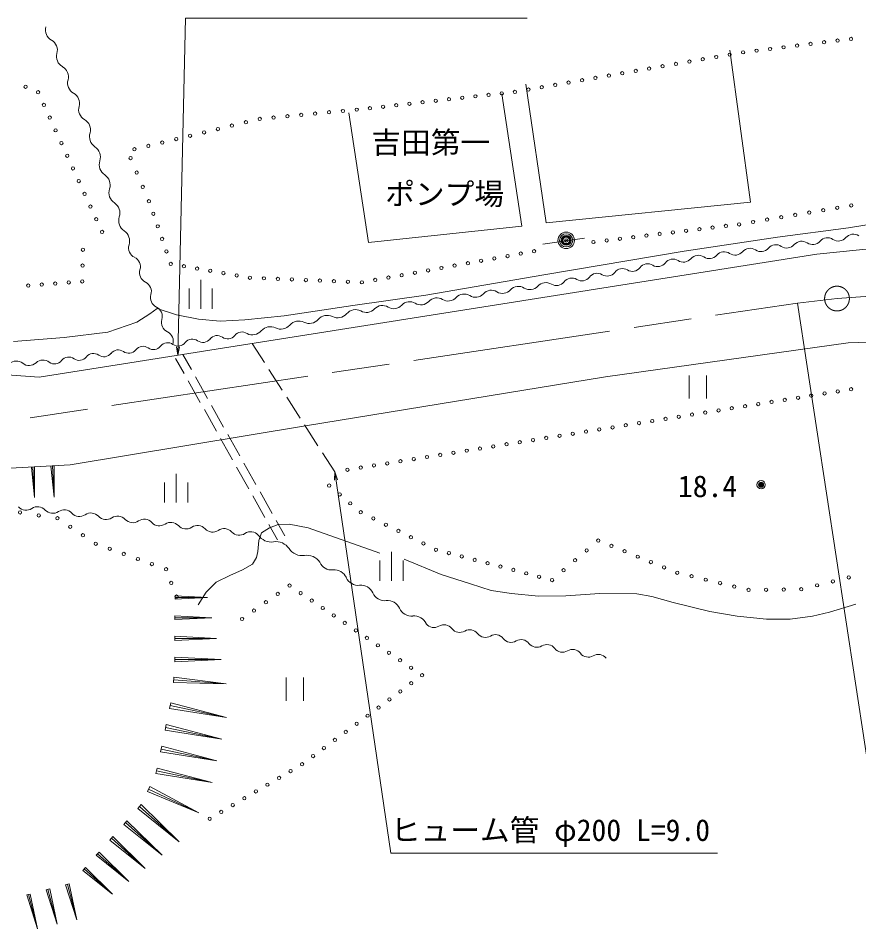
# Model space of a CAD drawing. Units: millimetres, scale not verified. Extents: x 40000 to 680000, y 20000 to 380000.
# Drawn here: x 220010 to 270950, y 267283 to 322494 of the extents above; entities that cross this region are included whole.
import ezdxf
from ezdxf.enums import TextEntityAlignment as Align

# ---------------------------------------------------------------- set-up
doc = ezdxf.new("R2010")
doc.units = ezdxf.units.MM
doc.header["$LTSCALE"] = 1000
doc.header["$PDMODE"] = 32
doc.header["$PDSIZE"] = 500
doc.linetypes.add('CHAIN', pattern=[18.5, 12, -1.5, 3.5, -1.5])
for name, color, linetype, lineweight in [('M-BMK', 2, 'CHAIN', 13), ('M-STR-HTXT', 7, 'Continuous', 13), ('M-WORK', 1, 'Continuous', 13)]:
    doc.layers.add(name, color=color, linetype=linetype, lineweight=lineweight)
doc.styles.add('ＭＳ ゴシック', font='')
doc.styles.get('ＭＳ ゴシック').set_extended_font_data('MS Gothic')

# ---------------------------------------------------------------- blocks, each defined once
blk = doc.blocks.new('open_arrow')
at = {"color": 0, "linetype": 'Continuous', "lineweight": -2}
blk.add_lwpolyline([(7.5, 1.25), (0, 0), (7.5, -1.25)], dxfattribs=at)

msp = doc.modelspace()

# ---------------------------------------------------------------- linework, layer by layer
at = {"layer": 'M-BMK'}
for p, q in [((267246, 305223), (269631, 305495)), ((269631, 305495), (273437, 305768)), ((170794, 290803), (267246, 305223))]:
    msp.add_line(p, q, dxfattribs=at)
msp.add_circle((269631, 305495), 750, dxfattribs=at)
at = {"layer": 'M-STR-HTXT'}
msp.add_line((267246, 305223), (271929, 274495), dxfattribs=at)
for points in [[(229681, 302064), (230149, 322494), (250849, 322494)], [(239194, 294988), (242591, 271868), (262391, 271868)]]:
    msp.add_lwpolyline(points, dxfattribs=at)
at = {"layer": 'M-WORK'}
for p, q in [((264392, 311348), (263140, 320566)), ((250779, 318488), (252004, 310096)), ((250539, 309883), (249313, 317901)), ((240043, 316756), (241241, 308897)), ((252004, 310096), (264392, 311348)), ((270319, 309793), (275611, 310610)), ((241241, 308897), (250539, 309883)), ((266021, 309225), (270319, 309793)), ((260373, 308372), (266021, 309225)), ((268412, 308193), (282030, 309561)), ((251810, 308794), (254332, 309167)), ((221271, 300734), (268412, 308193)), ((251866, 306934), (260373, 308372)), ((231072, 304879), (231072, 306629)), ((244708, 305708), (251866, 306934)), ((230372, 304879), (230372, 306104)), ((231772, 304879), (231772, 306104)), ((240286, 305069), (244708, 305708)), ((227995, 304560), (228422, 304897)), ((228422, 304897), (229594, 304518)), ((236130, 304447), (240286, 305069)), ((227200, 304059), (227995, 304560)), ((229594, 304518), (230926, 304252)), ((230926, 304252), (232240, 304127)), ((233750, 304198), (236130, 304447)), ((225441, 303460), (227200, 304059)), ((232240, 304127), (233750, 304198)), ((219727, 302900), (222804, 303140)), ((222804, 303140), (225441, 303460)), ((270310, 302808), (286874, 303348)), ((234180, 302776), (234928, 301615)), ((255596, 300750), (270310, 302808)), ((229981, 302112), (230501, 301186)), ((229545, 301867), (230065, 300942)), ((218434, 300933), (221271, 300734)), ((235198, 301194), (236010, 299933)), ((230310, 300506), (231045, 299198)), ((230746, 300751), (231480, 299443)), ((237414, 297787), (255596, 300750)), ((260672, 300832), (260672, 299432)), ((261722, 299432), (261722, 300832)), ((236281, 299513), (237093, 298251)), ((231289, 298762), (232024, 297454)), ((231725, 299007), (232460, 297699)), ((223154, 295404), (237414, 297787)), ((237363, 297831), (238175, 296570)), ((232705, 297263), (233439, 295955)), ((232269, 297018), (233004, 295710)), ((238446, 296149), (239194, 294988)), ((217463, 295106), (223154, 295404)), ((233684, 295519), (234419, 294212)), ((220807, 295281), (220992, 295291)), ((220807, 295281), (220996, 293437)), ((220899, 295286), (220996, 293437)), ((220992, 295291), (220996, 293437)), ((221988, 295343), (222178, 295353)), ((221988, 295343), (222183, 293447)), ((222083, 295348), (222183, 293447)), ((222178, 295353), (222183, 293447)), ((229581, 293121), (229581, 294871)), ((233248, 295275), (233983, 293967)), ((228881, 293121), (228881, 294346)), ((230281, 293121), (230281, 294346)), ((234664, 293776), (235399, 292468)), ((234228, 293531), (234963, 292223)), ((234760, 291284), (235240, 291586)), ((235207, 291787), (235727, 290862)), ((235240, 291586), (235773, 291799)), ((235643, 292032), (236163, 291107)), ((235773, 291799), (236430, 291817)), ((236430, 291817), (237584, 291604)), ((237584, 291604), (241918, 290059)), ((234601, 290823), (234760, 291284)), ((234529, 290165), (234601, 290823)), ((234458, 289792), (234529, 290165)), ((242630, 288379), (242630, 290129)), ((233606, 289047), (234210, 289384)), ((234210, 289384), (234458, 289792)), ((241930, 288379), (241930, 289604)), ((243330, 288379), (243330, 289604)), ((243392, 289686), (245648, 288762)), ((232824, 288709), (233606, 289047)), ((245648, 288762), (247424, 288194)), ((231404, 287697), (232008, 288301)), ((232008, 288301), (232824, 288709)), ((230924, 286933), (231404, 287697)), ((247424, 288194), (248667, 287786)), ((248667, 287786), (249910, 287608)), ((229513, 287270), (229514, 287466)), ((229513, 287270), (231477, 287361)), ((229514, 287466), (231477, 287361)), ((229514, 287368), (231477, 287361)), ((249910, 287608), (251544, 287448)), ((251544, 287448), (253196, 287466)), ((253196, 287466), (255256, 287608)), ((255256, 287608), (257494, 287590)), ((257494, 287590), (258417, 287430)), ((258417, 287430), (259696, 287075)), ((259696, 287075), (261916, 286525)), ((269180, 286489), (270779, 286969)), ((229509, 286032), (229510, 286256)), ((229509, 286144), (231747, 286137)), ((229509, 286032), (231747, 286137)), ((229510, 286256), (231747, 286137)), ((261916, 286525), (263586, 286240)), ((263586, 286240), (265362, 286063)), ((265362, 286063), (266800, 286063)), ((266800, 286063), (268150, 286240)), ((268150, 286240), (269180, 286489)), ((229505, 284767), (229505, 285018)), ((229505, 285018), (232023, 284884)), ((229505, 284892), (232023, 284884)), ((229505, 284767), (232023, 284884)), ((229500, 283472), (229501, 283752)), ((229500, 283472), (232305, 283602)), ((229501, 283752), (232305, 283602)), ((229501, 283612), (232305, 283602)), ((229421, 282218), (229446, 282536)), ((229421, 282218), (232609, 282133)), ((229434, 282377), (232609, 282133)), ((229446, 282536), (232609, 282133)), ((236239, 282513), (236239, 281113)), ((237289, 281113), (237289, 282513)), ((229184, 280642), (229255, 280983)), ((229184, 280642), (232629, 280100)), ((229219, 280813), (232629, 280100)), ((229255, 280983), (232629, 280100)), ((228908, 279325), (228979, 279664)), ((228944, 279494), (232340, 278784)), ((228979, 279664), (232340, 278784)), ((228908, 279325), (232340, 278784)), ((228633, 278008), (228704, 278347)), ((228704, 278347), (232051, 277470)), ((228633, 278008), (232051, 277470)), ((228668, 278177), (232051, 277470)), ((228358, 276693), (228428, 277030)), ((228358, 276693), (231762, 276157)), ((228393, 276862), (231762, 276157)), ((228428, 277030), (231762, 276157)), ((227842, 275600), (227986, 275904)), ((227842, 275600), (230960, 274315)), ((227914, 275752), (230960, 274315)), ((227986, 275904), (230960, 274315)), ((227257, 274571), (227470, 274811)), ((227257, 274571), (229761, 272562)), ((227363, 274691), (229761, 272562)), ((227470, 274811), (229761, 272562)), ((226403, 273610), (226600, 273832)), ((226403, 273610), (228726, 271745)), ((226502, 273721), (228726, 271745)), ((226600, 273832), (228726, 271745)), ((225564, 272665), (225746, 272871)), ((225655, 272768), (227709, 270943)), ((225746, 272871), (227709, 270943)), ((225564, 272665), (227709, 270943)), ((224739, 271737), (224907, 271926)), ((224739, 271737), (226711, 270155)), ((224823, 271832), (226711, 270155)), ((224907, 271926), (226711, 270155)), ((223929, 270825), (224083, 270998)), ((223929, 270825), (225730, 269381)), ((224006, 270912), (225730, 269381)), ((224083, 270998), (225730, 269381)), ((222884, 269949), (223099, 270005)), ((223099, 270005), (223552, 267834)), ((221707, 269641), (221918, 269696)), ((221707, 269641), (222365, 267558)), ((221813, 269669), (222365, 267558)), ((221918, 269696), (222365, 267558)), ((222884, 269949), (223552, 267834)), ((222991, 269977), (223552, 267834)), ((220534, 269334), (220742, 269389)), ((220534, 269334), (221181, 267283)), ((220638, 269361), (221181, 267283)), ((220742, 269389), (221181, 267283))]:
    msp.add_line(p, q, dxfattribs=at)
for centre, radius in [((270480, 321237), 100), ((266392, 320729), 100), ((267210, 320831), 100), ((268027, 320932), 100), ((268845, 321034), 100), ((269663, 321135), 100), ((262312, 320143), 100), ((263126, 320284), 100), ((263939, 320425), 100), ((264757, 320527), 100), ((265574, 320628), 100), ((259059, 319579), 100), ((259873, 319720), 100), ((260686, 319861), 100), ((261499, 320002), 100), ((256619, 319156), 100), ((257433, 319297), 100), ((258246, 319438), 100), ((253366, 318592), 100), ((254179, 318733), 100), ((254993, 318874), 100), ((255806, 319015), 100), ((220456, 318335), 100), ((221215, 318005), 100), ((249313, 317938), 100), ((250113, 318027), 100), ((250926, 318169), 100), ((251739, 318310), 100), ((252553, 318451), 100), ((244518, 317398), 100), ((245317, 317488), 100), ((246116, 317578), 100), ((246916, 317668), 100), ((247715, 317758), 100), ((248514, 317848), 100), ((221567, 317235), 100), ((239683, 316869), 100), ((240522, 316949), 100), ((241321, 317038), 100), ((242120, 317128), 100), ((242920, 317218), 100), ((243719, 317308), 100), ((221920, 316465), 100), ((234648, 316389), 100), ((235487, 316469), 100), ((236326, 316549), 100), ((237165, 316629), 100), ((238004, 316709), 100), ((238844, 316789), 100), ((232115, 315775), 100), ((232959, 315980), 100), ((233804, 316184), 100), ((222272, 315695), 100), ((229583, 315161), 100), ((230427, 315365), 100), ((231271, 315570), 100), ((222624, 314924), 100), ((227895, 314751), 100), ((228739, 314956), 100), ((222977, 314154), 100), ((227051, 314547), 100), ((226815, 314009), 100), ((223329, 313384), 100), ((227188, 313137), 100), ((223682, 312614), 100), ((224034, 311844), 100), ((227561, 312265), 100), ((227934, 311394), 100), ((224386, 311074), 100), ((268794, 310854), 100), ((269644, 310998), 100), ((270493, 311141), 100), ((224739, 310303), 100), ((228198, 310635), 100), ((265398, 310282), 100), ((266247, 310425), 100), ((267096, 310568), 100), ((267945, 310711), 100), ((228462, 309875), 100), ((261291, 309703), 100), ((262094, 309801), 100), ((262897, 309898), 100), ((263699, 309995), 100), ((264549, 310138), 100), ((225091, 309533), 100), ((228725, 309116), 100), ((253218, 309024), 500), ((253218, 309024), 400), ((253218, 309024), 300), ((253218, 309024), 200), ((256475, 309120), 100), ((257278, 309217), 100), ((258080, 309314), 100), ((258883, 309412), 100), ((259686, 309509), 100), ((260489, 309606), 100), ((253218, 309024), 100), ((253218, 309024), 20), ((254870, 308925), 100), ((255672, 309022), 100), ((223932, 308454), 100), ((228989, 308357), 100), ((249666, 308074), 100), ((250468, 308219), 100), ((251270, 308364), 100), ((223912, 307495), 100), ((229253, 307598), 100), ((230052, 307458), 100), ((246457, 307494), 100), ((247259, 307639), 100), ((248061, 307784), 100), ((248863, 307929), 100), ((230851, 307318), 100), ((231651, 307178), 100), ((232450, 307038), 100), ((233249, 306898), 100), ((243248, 306914), 100), ((244050, 307059), 100), ((244853, 307204), 100), ((245655, 307349), 100), ((221435, 306344), 100), ((222254, 306408), 100), ((223073, 306472), 100), ((223892, 306536), 100), ((234048, 306758), 100), ((234897, 306723), 100), ((235747, 306689), 100), ((236596, 306654), 100), ((237445, 306619), 100), ((238294, 306584), 100), ((239143, 306549), 100), ((239992, 306514), 100), ((240842, 306479), 100), ((241644, 306624), 100), ((242446, 306769), 100), ((220615, 306280), 100), ((268875, 299741), 100), ((269678, 299869), 100), ((270481, 299998), 100), ((265663, 299227), 100), ((266466, 299355), 100), ((267269, 299484), 100), ((268072, 299612), 100), ((262451, 298713), 100), ((263254, 298842), 100), ((264057, 298970), 100), ((264860, 299099), 100), ((258435, 298071), 100), ((259238, 298200), 100), ((260041, 298328), 100), ((260844, 298457), 100), ((261648, 298585), 100), ((255223, 297558), 100), ((256026, 297686), 100), ((256829, 297815), 100), ((257632, 297943), 100), ((252011, 297044), 100), ((252814, 297173), 100), ((253617, 297301), 100), ((254420, 297429), 100), ((247995, 296402), 100), ((248798, 296531), 100), ((249602, 296659), 100), ((250405, 296787), 100), ((251208, 296916), 100), ((244783, 295889), 100), ((245586, 296017), 100), ((246389, 296145), 100), ((247192, 296274), 100), ((241571, 295375), 100), ((242374, 295503), 100), ((243177, 295632), 100), ((243980, 295760), 100), ((239965, 295118), 100), ((240768, 295246), 100), ((265031, 294207), 150), ((265031, 294207), 120), ((265031, 294207), 90), ((238854, 294153), 100), ((265031, 294207), 60), ((265031, 294207), 30), ((265031, 294207), 20), ((239493, 293616), 100), ((240133, 293079), 100), ((220118, 292524), 100), ((240772, 292543), 100), ((221253, 292350), 100), ((222387, 292176), 100), ((241531, 292163), 100), ((223160, 291661), 100), ((242291, 291783), 100), ((223933, 291146), 100), ((243050, 291404), 100), ((243809, 291024), 100), ((224705, 290631), 100), ((225558, 290322), 100), ((244568, 290645), 100), ((255158, 290824), 100), ((255957, 290498), 100), ((226410, 290013), 100), ((245328, 290265), 100), ((246109, 290061), 100), ((246891, 289856), 100), ((254459, 290225), 100), ((256756, 290172), 100), ((257556, 289845), 100), ((227263, 289704), 100), ((228115, 289395), 100), ((247672, 289652), 100), ((248453, 289448), 100), ((249235, 289244), 100), ((253759, 289626), 100), ((258355, 289519), 100), ((228968, 289086), 100), ((250016, 289039), 100), ((250798, 288835), 100), ((253060, 289026), 100), ((259154, 289193), 100), ((259953, 288866), 100), ((260817, 288658), 100), ((229287, 288255), 100), ((251579, 288631), 100), ((252361, 288427), 100), ((261680, 288451), 100), ((262543, 288243), 100), ((268425, 288107), 100), ((269384, 288347), 100), ((270343, 288587), 100), ((235737, 287586), 100), ((236456, 288092), 100), ((237126, 287639), 100), ((263406, 288035), 100), ((264269, 287827), 100), ((265335, 287841), 100), ((266400, 287854), 100), ((267466, 287867), 100), ((229607, 287424), 100), ((235018, 287080), 100), ((237795, 287186), 100), ((234298, 286573), 100), ((238464, 286733), 100), ((233579, 286067), 100), ((239134, 286280), 100), ((239803, 285828), 100), ((240472, 285375), 100), ((241142, 284922), 100), ((241811, 284469), 100), ((242480, 284016), 100), ((243150, 283563), 100), ((243819, 283110), 100), ((244488, 282657), 100), ((243827, 282167), 100), ((243166, 281676), 100), ((242505, 281186), 100), ((241844, 280696), 100), ((241183, 280205), 100), ((240521, 279715), 100), ((239199, 278734), 100), ((239860, 279224), 100), ((238538, 278243), 100), ((237877, 277753), 100), ((237216, 277263), 100), ((236515, 276849), 100), ((235114, 276021), 100), ((235815, 276435), 100), ((234414, 275608), 100), ((233713, 275194), 100), ((232312, 274367), 100), ((233013, 274780), 100), ((231612, 273953), 100)]:
    msp.add_circle(centre, radius, dxfattribs=at)
for centre, radius, start, end in [((222368, 321776), 705, 164.5668, 240.7067), ((221678, 320546), 705, 344.5668, 60.7067), ((223037, 320171), 705, 164.5668, 240.7067), ((222347, 318941), 705, 344.5668, 60.7067), ((223707, 318566), 705, 164.5668, 240.7067), ((223017, 317336), 705, 344.5668, 60.7067), ((224376, 316960), 705, 164.5668, 240.7067), ((223686, 315731), 705, 344.5668, 60.7067), ((225078, 315315), 748, 162.2263, 236.0532), ((224243, 314073), 748, 342.2263, 56.0532), ((225668, 313616), 748, 162.2263, 236.0532), ((224832, 312375), 748, 342.2263, 56.0532), ((226257, 311918), 748, 162.2263, 236.0532), ((225421, 310676), 748, 342.2263, 56.0532), ((226847, 310220), 748, 162.2263, 236.0532), ((226011, 308978), 748, 342.2263, 56.0532), ((269054, 308590), 595, 56.1561, 139.3524), ((269717, 309578), 595, 236.1561, 319.3524), ((270619, 308803), 595, 56.1561, 139.3524), ((227339, 308571), 641, 163.7916, 243.8062), ((265924, 308164), 595, 56.1561, 139.3524), ((266586, 309152), 595, 236.1561, 319.3524), ((267489, 308377), 595, 56.1561, 139.3524), ((268151, 309365), 595, 236.1561, 319.3524), ((261228, 307524), 595, 56.1561, 139.3524), ((261891, 308512), 595, 236.1561, 319.3524), ((262793, 307737), 595, 56.1561, 139.3524), ((263456, 308725), 595, 236.1561, 319.3524), ((264359, 307951), 595, 56.1561, 139.3524), ((265021, 308939), 595, 236.1561, 319.3524), ((226773, 307420), 641, 343.7916, 63.8062), ((258156, 307020), 583, 58.5753, 142.664), ((258764, 308015), 583, 238.5753, 322.664), ((259691, 307308), 583, 58.5753, 142.664), ((260326, 308299), 595, 236.1561, 319.3524), ((228004, 307063), 641, 163.7916, 243.8062), ((255087, 306445), 583, 58.5753, 142.664), ((255695, 307439), 583, 238.5753, 322.664), ((256622, 306732), 583, 58.5753, 142.664), ((257229, 307727), 583, 238.5753, 322.664), ((227438, 305912), 641, 343.7916, 63.8062), ((251979, 305810), 653, 58.3638, 137.591), ((252626, 306864), 583, 238.5753, 322.664), ((253553, 306157), 583, 58.5753, 142.664), ((254160, 307152), 583, 238.5753, 322.664), ((248680, 305348), 653, 58.3638, 137.591), ((249365, 306460), 653, 238.3638, 317.591), ((250329, 305579), 653, 58.3638, 137.591), ((251015, 306691), 653, 238.3638, 317.591), ((228669, 305555), 641, 163.7916, 243.8062), ((244415, 305767), 653, 238.3638, 317.591), ((245380, 304886), 653, 58.3638, 137.591), ((246065, 305998), 653, 238.3638, 317.591), ((247030, 305117), 653, 58.3638, 137.591), ((247715, 306229), 653, 238.3638, 317.591), ((228103, 304404), 641, 343.7916, 63.8062), ((240454, 304105), 718, 63.6098, 139.0101), ((241116, 305304), 653, 238.3638, 317.591), ((242080, 304423), 653, 58.3638, 137.591), ((242766, 305535), 653, 238.3638, 317.591), ((243730, 304654), 653, 58.3638, 137.591), ((229334, 304047), 641, 163.7916, 243.8062), ((237646, 304702), 718, 243.6098, 319.0101), ((238730, 303760), 718, 63.6098, 139.0101), ((239369, 305047), 718, 243.6098, 319.0101), ((235284, 303071), 718, 63.6098, 139.0101), ((235923, 304358), 718, 243.6098, 319.0101), ((237007, 303415), 718, 63.6098, 139.0101), ((228768, 302896), 641, 343.7916, 63.8062), ((232064, 302699), 553, 55.0189, 141.4818), ((232698, 303605), 553, 235.0189, 321.4818), ((233563, 302917), 553, 55.0189, 141.4818), ((234199, 304013), 718, 243.6098, 319.0101), ((227569, 302047), 553, 55.0189, 141.4818), ((228203, 302953), 553, 235.0189, 321.4818), ((229067, 302265), 553, 55.0189, 141.4818), ((229701, 303170), 553, 235.0189, 321.4818), ((230566, 302482), 553, 55.0189, 141.4818), ((231200, 303388), 553, 235.0189, 321.4818), ((224572, 301613), 553, 55.0189, 141.4818), ((225205, 302519), 553, 235.0189, 321.4818), ((226070, 301830), 553, 55.0189, 141.4818), ((226704, 302736), 553, 235.0189, 321.4818), ((219901, 301093), 613, 51.202, 133.0719), ((220669, 302049), 613, 231.202, 313.0718), ((221507, 301153), 613, 51.202, 133.0719), ((222208, 302084), 553, 235.0189, 321.4818), ((223073, 301396), 553, 55.0189, 141.4818), ((223707, 302301), 553, 235.0189, 321.4818), ((220486, 293288), 626, 222.7954, 303.8215), ((221182, 292249), 626, 42.7954, 123.8215), ((222101, 293099), 626, 222.7954, 303.8215), ((222797, 292059), 626, 42.7954, 123.8215), ((223715, 292909), 626, 222.7954, 303.8215), ((224412, 291870), 626, 42.7954, 123.8215), ((225330, 292720), 626, 222.7954, 303.8215), ((226026, 291680), 626, 42.7954, 123.8215), ((226945, 292530), 626, 222.7954, 303.8215), ((227641, 291491), 626, 42.7954, 123.8215), ((228559, 292341), 626, 222.7954, 303.8215), ((229256, 291301), 626, 42.7954, 123.8215), ((230174, 292151), 626, 222.7954, 303.8215), ((230871, 291112), 626, 42.7954, 123.8215), ((231789, 291962), 626, 222.7954, 303.8215), ((232485, 290922), 626, 42.7954, 123.8215), ((233404, 291773), 626, 222.7954, 303.8215), ((234100, 290733), 626, 42.7954, 123.8215), ((235345, 291673), 939, 213.2431, 278.908), ((235635, 289817), 939, 33.2431, 98.908), ((237206, 290847), 939, 213.2431, 278.908), ((237497, 288992), 939, 33.2431, 98.908), ((239009, 289834), 797, 204.2588, 275.7301), ((239168, 288248), 797, 24.2588, 95.7301), ((240620, 288903), 797, 204.2588, 275.7301), ((240779, 287317), 797, 24.2588, 95.7301), ((242232, 287972), 797, 204.2588, 275.7301), ((242391, 286387), 797, 24.2588, 95.7301), ((243844, 287041), 797, 204.2588, 275.7301), ((244003, 285456), 797, 24.2588, 95.7301), ((245204, 286150), 600, 217.695, 300.5339), ((245813, 285117), 600, 37.695, 120.5339), ((246762, 285850), 600, 217.695, 300.5339), ((247372, 284817), 600, 37.695, 120.5339), ((248321, 285551), 600, 217.695, 300.5339), ((248930, 284517), 600, 37.695, 120.5339), ((249879, 285251), 600, 217.695, 300.5339), ((250489, 284218), 600, 37.695, 120.5339), ((251438, 284951), 600, 217.695, 300.5339), ((252047, 283918), 600, 37.695, 120.5339), ((252996, 284651), 600, 217.695, 300.5339), ((253606, 283618), 600, 37.695, 120.5339), ((254555, 284352), 600, 217.695, 300.5339), ((255164, 283319), 600, 37.695, 120.5339)]:
    msp.add_arc(centre, radius, start, end, dxfattribs=at)
for p in [(253218, 309024), (265031, 294207)]:
    msp.add_point(p, dxfattribs=at)

# ---------------------------------------------------------------- block references
at = {"layer": 'M-STR-HTXT', "xscale": 66.7, "yscale": 66.7}
for p, rotation in [((229681, 302064), 88.7), ((239194, 294988), 278.4)]:
    msp.add_blockref('open_arrow', p, dxfattribs=dict(at, rotation=rotation))

# ---------------------------------------------------------------- texts
at = {"layer": 'M-STR-HTXT', "style": 'ＭＳ ゴシック'}
msp.add_text('ヒューム管 φ200 L=9.0', height=1320, dxfattribs=at).set_placement((242591, 273268), align=Align.MIDDLE_LEFT)
at = {"layer": 'M-WORK', "style": 'ＭＳ ゴシック'}
for s, p in [('吉田第一', (241410, 314955)), ('ポンプ場', (242249, 311838)), ('18.4', (259991, 294116))]:
    msp.add_text(s, height=1320, dxfattribs=at).set_placement(p, align=Align.MIDDLE_LEFT)

doc.saveas('drawing.dxf')
